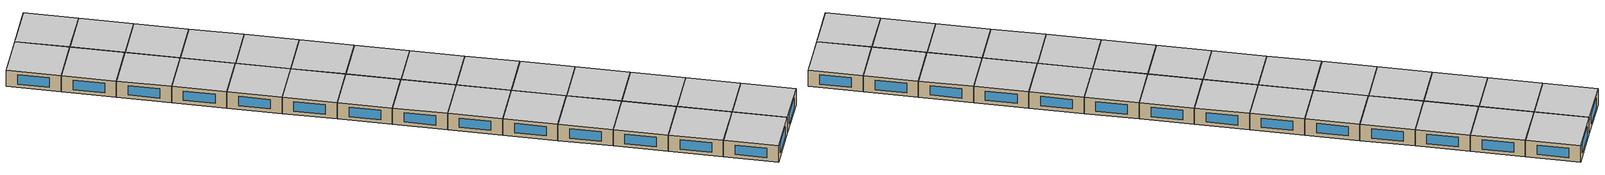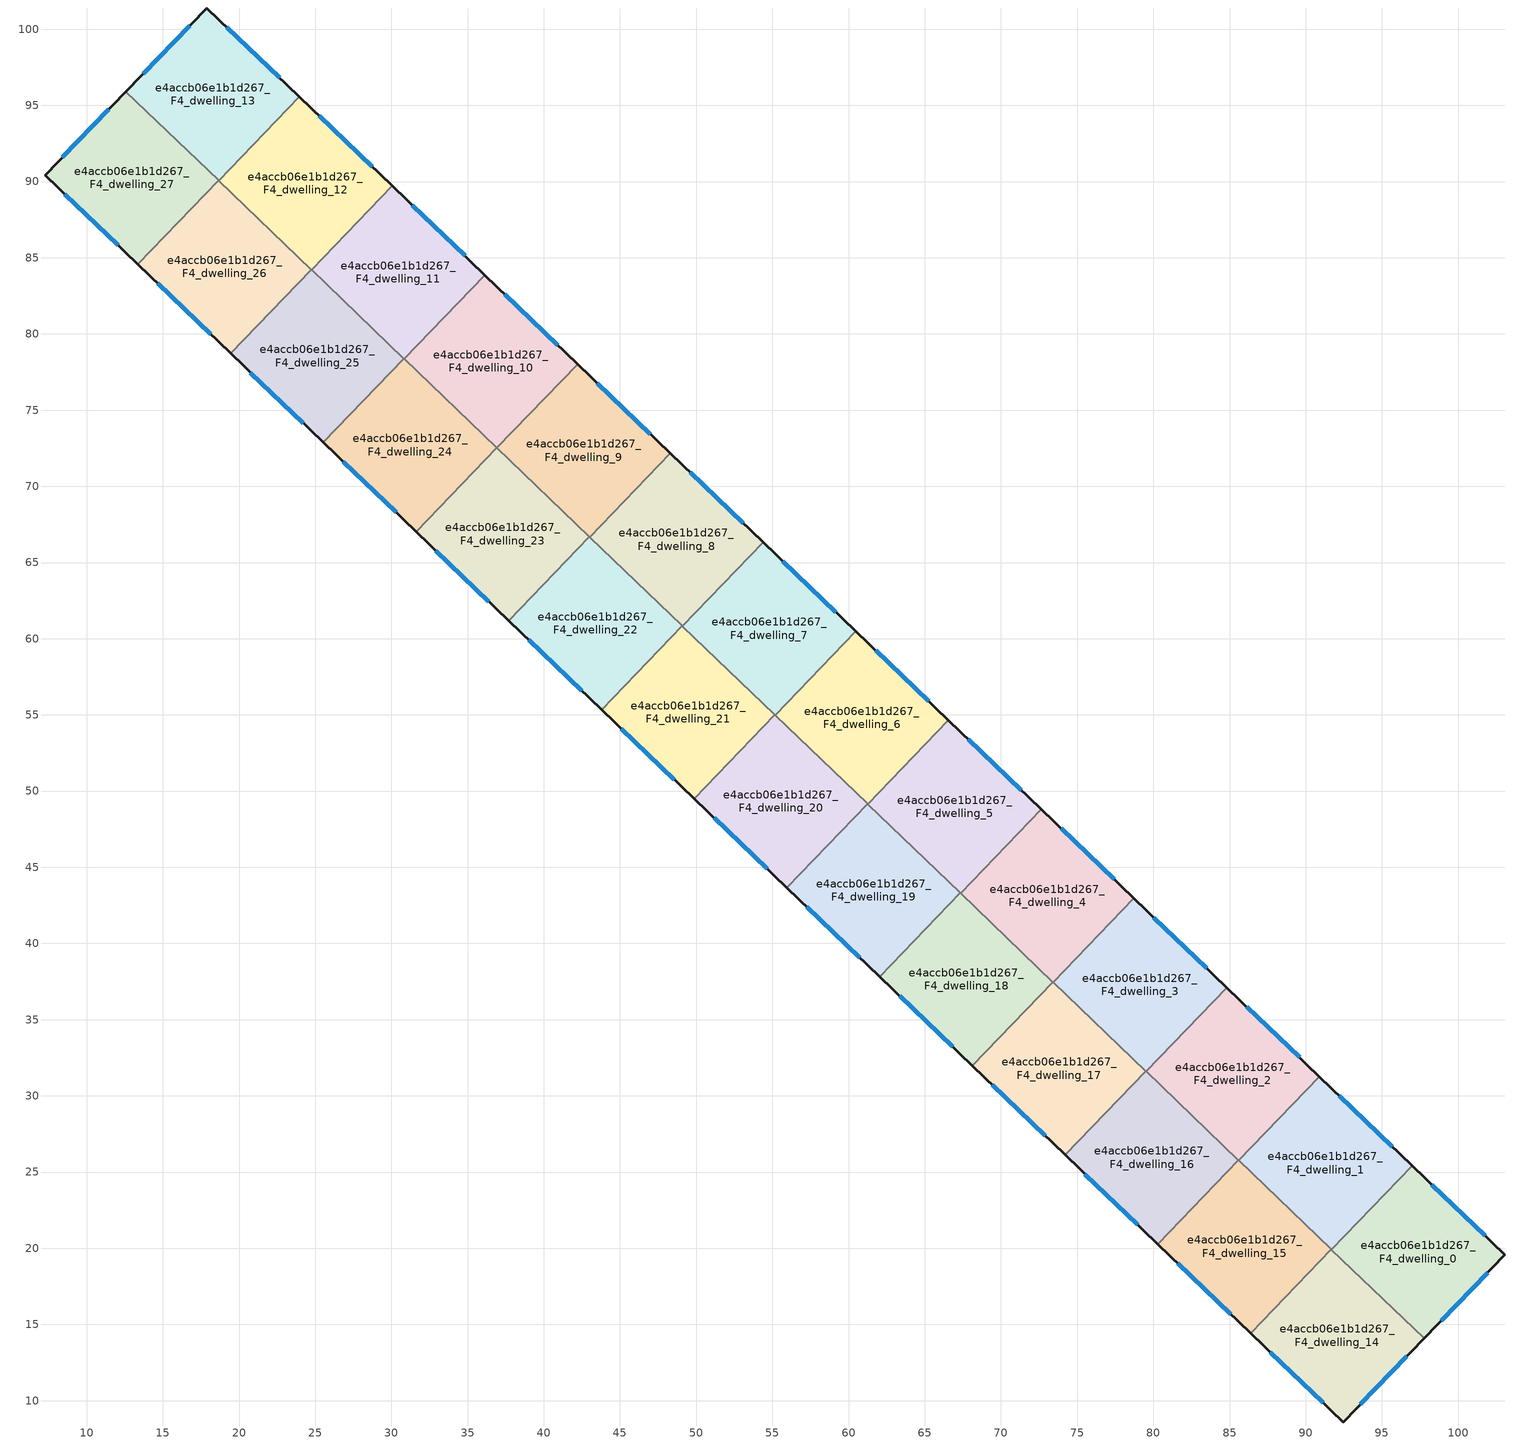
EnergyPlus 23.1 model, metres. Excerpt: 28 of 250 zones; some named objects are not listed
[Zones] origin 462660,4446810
e4accb06e1b1d267_F4_dwelling_0
 floor to e4accb06e1b1d267_F3_dwelling_0 (EU_floor_Construction): 103.08,19.57 97.77,14.08 91.69,19.91 96.98,25.42 z12
 wall outside (EU_wall_Construction): 97.77,14.08 103.08,19.57 96.98,25.42 z12:15
 wall to e4accb06e1b1d267_F4_dwelling_1 (EU_wall_Construction): 96.98,25.42 91.69,19.91 z12:15
 wall to e4accb06e1b1d267_F4_dwelling_14 (EU_wall_Construction): 91.69,19.91 97.77,14.08 z12:15
 window (EU_Window_Construction): 98.9,15.25 101.94,18.39 / 101.77,20.82 98.29,24.17 z12.64:14.36
 ceiling to e4accb06e1b1d267_F5_dwelling_0 (EU_floor_Construction): 97.77,14.08 103.08,19.57 96.98,25.42 91.69,19.91 z15
e4accb06e1b1d267_F4_dwelling_1
 floor to e4accb06e1b1d267_F3_dwelling_1 (EU_floor_Construction): 96.98,25.42 91.69,19.91 85.61,25.76 90.9,31.26 z12
 wall outside (EU_wall_Construction): 96.98,25.42 90.9,31.26 z12:15
 wall to e4accb06e1b1d267_F4_dwelling_2 (EU_wall_Construction): 90.9,31.26 85.61,25.76 z12:15
 wall to e4accb06e1b1d267_F4_dwelling_15 (EU_wall_Construction): 85.61,25.76 91.67,19.94 z12:15
 wall to e4accb06e1b1d267_F4_dwelling_14 (EU_wall_Construction): 91.67,19.93 91.69,19.91 z12:15
 window (EU_Window_Construction): 95.68,26.67 92.2,30.01 z12.64:14.36
 ceiling to e4accb06e1b1d267_F5_dwelling_1 (EU_floor_Construction): 91.69,19.91 96.98,25.42 90.9,31.26 85.61,25.76 z15
e4accb06e1b1d267_F4_dwelling_10
 floor to e4accb06e1b1d267_F3_dwelling_10 (EU_floor_Construction): 42.22,78.02 36.93,72.52 30.84,78.36 36.13,83.87 z12
 wall outside (EU_wall_Construction): 42.22,78.02 36.13,83.87 z12:15
 wall to e4accb06e1b1d267_F4_dwelling_9 (EU_wall_Construction): 36.93,72.52 42.22,78.02 z12:15
 wall to e4accb06e1b1d267_F4_dwelling_11 (EU_wall_Construction): 36.13,83.87 30.84,78.36 z12:15
 wall to e4accb06e1b1d267_F4_dwelling_24 (EU_wall_Construction): 30.84,78.36 36.91,72.54 z12:15
 wall to e4accb06e1b1d267_F4_dwelling_23 (EU_wall_Construction): 36.91,72.54 36.93,72.52 z12:15
 window (EU_Window_Construction): 40.91,79.27 37.44,82.62 z12.64:14.36
 ceiling to e4accb06e1b1d267_F5_dwelling_10 (EU_floor_Construction): 36.93,72.52 42.22,78.02 36.13,83.87 30.84,78.36 z15
e4accb06e1b1d267_F4_dwelling_11
 floor to e4accb06e1b1d267_F3_dwelling_11 (EU_floor_Construction): 36.13,83.87 30.84,78.36 24.76,84.21 30.05,89.71 z12
 wall outside (EU_wall_Construction): 36.13,83.87 30.05,89.71 z12:15
 wall to e4accb06e1b1d267_F4_dwelling_12 (EU_wall_Construction): 30.05,89.71 24.76,84.21 z12:15
 wall to e4accb06e1b1d267_F4_dwelling_25 (EU_wall_Construction): 24.76,84.21 30.82,78.38 z12:15
 wall to e4accb06e1b1d267_F4_dwelling_24 (EU_wall_Construction): 30.82,78.38 30.84,78.36 z12:15
 window (EU_Window_Construction): 34.83,85.12 31.35,88.46 z12.64:14.36
 ceiling to e4accb06e1b1d267_F5_dwelling_11 (EU_floor_Construction): 30.84,78.36 36.13,83.87 30.05,89.71 24.76,84.21 z15
e4accb06e1b1d267_F4_dwelling_12
 floor to e4accb06e1b1d267_F3_dwelling_12 (EU_floor_Construction): 30.05,89.71 24.76,84.21 18.67,90.05 23.96,95.56 z12
 wall outside (EU_wall_Construction): 30.05,89.71 23.96,95.56 z12:15
 wall to e4accb06e1b1d267_F4_dwelling_13 (EU_wall_Construction): 23.96,95.56 18.67,90.05 z12:15
 wall to e4accb06e1b1d267_F4_dwelling_26 (EU_wall_Construction): 18.67,90.05 24.74,84.23 z12:15
 wall to e4accb06e1b1d267_F4_dwelling_25 (EU_wall_Construction): 24.74,84.23 24.76,84.21 z12:15
 window (EU_Window_Construction): 28.74,90.96 25.27,94.3 z12.64:14.36
 ceiling to e4accb06e1b1d267_F5_dwelling_12 (EU_floor_Construction): 24.76,84.21 30.05,89.71 23.96,95.56 18.67,90.05 z15
e4accb06e1b1d267_F4_dwelling_13
 floor to e4accb06e1b1d267_F3_dwelling_13 (EU_floor_Construction): 23.96,95.56 18.67,90.05 12.58,95.91 17.89,101.39 z12
 wall outside (EU_wall_Construction): 23.96,95.56 17.89,101.39 12.58,95.91 z12:15
 wall to e4accb06e1b1d267_F4_dwelling_27 (EU_wall_Construction): 12.58,95.91 18.65,90.07 z12:15
 wall to e4accb06e1b1d267_F4_dwelling_26 (EU_wall_Construction): 18.65,90.07 18.67,90.05 z12:15
 window (EU_Window_Construction): 16.75,100.22 13.72,97.08 / 22.66,96.81 19.19,100.14 z12.64:14.36
 ceiling to e4accb06e1b1d267_F5_dwelling_13 (EU_floor_Construction): 18.67,90.05 23.96,95.56 17.89,101.39 12.58,95.91 z15
e4accb06e1b1d267_F4_dwelling_14
 floor to e4accb06e1b1d267_F3_dwelling_14 (EU_floor_Construction): 97.77,14.08 92.46,8.6 86.38,14.43 91.67,19.93 z12
 wall outside (EU_wall_Construction): 86.38,14.43 92.46,8.6 97.77,14.08 z12:15
 wall to e4accb06e1b1d267_F4_dwelling_15 (EU_wall_Construction): 91.67,19.93 86.38,14.43 z12:15
 window (EU_Window_Construction): 93.59,9.77 96.63,12.91 / 87.68,13.18 91.15,9.85 z12.64:14.36
 ceiling to e4accb06e1b1d267_F5_dwelling_14 (EU_floor_Construction): 92.46,8.6 97.77,14.08 91.67,19.93 86.38,14.43 z15
e4accb06e1b1d267_F4_dwelling_15
 floor to e4accb06e1b1d267_F3_dwelling_15 (EU_floor_Construction): 91.67,19.93 86.38,14.43 80.3,20.28 85.59,25.78 z12
 wall outside (EU_wall_Construction): 80.3,20.28 86.38,14.43 z12:15
 wall to e4accb06e1b1d267_F4_dwelling_16 (EU_wall_Construction): 85.59,25.78 80.3,20.28 z12:15
 wall to e4accb06e1b1d267_F4_dwelling_2 (EU_wall_Construction): 85.61,25.76 85.59,25.78 z12:15
 window (EU_Window_Construction): 81.6,19.02 85.08,15.68 z12.64:14.36
 ceiling to e4accb06e1b1d267_F5_dwelling_15 (EU_floor_Construction): 86.38,14.43 91.67,19.93 85.59,25.78 80.3,20.28 z15
e4accb06e1b1d267_F4_dwelling_16
 floor to e4accb06e1b1d267_F3_dwelling_16 (EU_floor_Construction): 85.59,25.78 80.3,20.28 74.21,26.12 79.5,31.62 z12
 wall outside (EU_wall_Construction): 74.21,26.12 80.3,20.28 z12:15
 wall to e4accb06e1b1d267_F4_dwelling_17 (EU_wall_Construction): 79.5,31.62 74.21,26.12 z12:15
 wall to e4accb06e1b1d267_F4_dwelling_2 (EU_wall_Construction): 85.59,25.78 79.52,31.6 z12:15
 wall to e4accb06e1b1d267_F4_dwelling_3 (EU_wall_Construction): 79.52,31.6 79.5,31.62 z12:15
 window (EU_Window_Construction): 75.52,24.87 78.99,21.53 z12.64:14.36
 ceiling to e4accb06e1b1d267_F5_dwelling_16 (EU_floor_Construction): 80.3,20.28 85.59,25.78 79.5,31.62 74.21,26.12 z15
e4accb06e1b1d267_F4_dwelling_17
 floor to e4accb06e1b1d267_F3_dwelling_17 (EU_floor_Construction): 79.5,31.62 74.21,26.12 68.13,31.96 73.41,37.47 z12
 wall outside (EU_wall_Construction): 68.13,31.96 74.21,26.12 z12:15
 wall to e4accb06e1b1d267_F4_dwelling_18 (EU_wall_Construction): 73.41,37.47 68.13,31.96 z12:15
 wall to e4accb06e1b1d267_F4_dwelling_3 (EU_wall_Construction): 79.5,31.62 73.44,37.45 z12:15
 wall to e4accb06e1b1d267_F4_dwelling_4 (EU_wall_Construction): 73.44,37.45 73.42,37.47 z12:15
 window (EU_Window_Construction): 69.43,30.71 72.91,27.37 z12.64:14.36
 ceiling to e4accb06e1b1d267_F5_dwelling_17 (EU_floor_Construction): 74.21,26.12 79.5,31.62 73.41,37.47 68.13,31.96 z15
e4accb06e1b1d267_F4_dwelling_18
 floor to e4accb06e1b1d267_F3_dwelling_18 (EU_floor_Construction): 73.41,37.47 68.13,31.96 62.04,37.81 67.33,43.31 z12
 wall outside (EU_wall_Construction): 62.04,37.81 68.13,31.96 z12:15
 wall to e4accb06e1b1d267_F4_dwelling_19 (EU_wall_Construction): 67.33,43.31 62.04,37.81 z12:15
 wall to e4accb06e1b1d267_F4_dwelling_4 (EU_wall_Construction): 73.41,37.47 67.35,43.29 z12:15
 wall to e4accb06e1b1d267_F4_dwelling_5 (EU_wall_Construction): 67.35,43.29 67.33,43.31 z12:15
 window (EU_Window_Construction): 63.35,36.56 66.82,33.22 z12.64:14.36
 ceiling to e4accb06e1b1d267_F5_dwelling_18 (EU_floor_Construction): 68.13,31.96 73.41,37.47 67.33,43.31 62.04,37.81 z15
e4accb06e1b1d267_F4_dwelling_19
 floor to e4accb06e1b1d267_F3_dwelling_19 (EU_floor_Construction): 67.33,43.31 62.04,37.81 55.96,43.65 61.24,49.16 z12
 wall outside (EU_wall_Construction): 55.96,43.65 62.04,37.81 z12:15
 wall to e4accb06e1b1d267_F4_dwelling_20 (EU_wall_Construction): 61.24,49.16 55.96,43.65 z12:15
 wall to e4accb06e1b1d267_F4_dwelling_5 (EU_wall_Construction): 67.33,43.31 61.27,49.14 z12:15
 wall to e4accb06e1b1d267_F4_dwelling_6 (EU_wall_Construction): 61.27,49.14 61.24,49.16 z12:15
 window (EU_Window_Construction): 57.26,42.4 60.74,39.06 z12.64:14.36
 ceiling to e4accb06e1b1d267_F5_dwelling_19 (EU_floor_Construction): 62.04,37.81 67.33,43.31 61.24,49.16 55.96,43.65 z15
e4accb06e1b1d267_F4_dwelling_2
 floor to e4accb06e1b1d267_F3_dwelling_2 (EU_floor_Construction): 90.9,31.26 85.61,25.76 79.52,31.6 84.81,37.11 z12
 wall outside (EU_wall_Construction): 90.9,31.26 84.81,37.11 z12:15
 wall to e4accb06e1b1d267_F4_dwelling_3 (EU_wall_Construction): 84.81,37.11 79.52,31.6 z12:15
 window (EU_Window_Construction): 89.59,32.52 86.11,35.86 z12.64:14.36
 ceiling to e4accb06e1b1d267_F5_dwelling_2 (EU_floor_Construction): 85.61,25.76 90.9,31.26 84.81,37.11 79.52,31.6 z15
e4accb06e1b1d267_F4_dwelling_20
 floor to e4accb06e1b1d267_F3_dwelling_20 (EU_floor_Construction): 61.24,49.16 55.96,43.65 49.87,49.5 55.16,55 z12
 wall outside (EU_wall_Construction): 49.87,49.5 55.96,43.65 z12:15
 wall to e4accb06e1b1d267_F4_dwelling_21 (EU_wall_Construction): 55.16,55 49.87,49.5 z12:15
 wall to e4accb06e1b1d267_F4_dwelling_6 (EU_wall_Construction): 61.24,49.16 55.18,54.98 z12:15
 wall to e4accb06e1b1d267_F4_dwelling_7 (EU_wall_Construction): 55.18,54.98 55.16,55 z12:15
 window (EU_Window_Construction): 51.18,48.25 54.65,44.9 z12.64:14.36
 ceiling to e4accb06e1b1d267_F5_dwelling_20 (EU_floor_Construction): 55.96,43.65 61.24,49.16 55.16,55 49.87,49.5 z15
e4accb06e1b1d267_F4_dwelling_21
 floor to e4accb06e1b1d267_F3_dwelling_21 (EU_floor_Construction): 55.16,55 49.87,49.5 43.79,55.34 49.08,60.85 z12
 wall outside (EU_wall_Construction): 43.79,55.34 49.87,49.5 z12:15
 wall to e4accb06e1b1d267_F4_dwelling_22 (EU_wall_Construction): 49.08,60.85 43.79,55.34 z12:15
 wall to e4accb06e1b1d267_F4_dwelling_7 (EU_wall_Construction): 55.16,55 49.1,60.83 z12:15
 wall to e4accb06e1b1d267_F4_dwelling_8 (EU_wall_Construction): 49.1,60.83 49.08,60.85 z12:15
 window (EU_Window_Construction): 45.09,54.09 48.57,50.75 z12.64:14.36
 ceiling to e4accb06e1b1d267_F5_dwelling_21 (EU_floor_Construction): 49.87,49.5 55.16,55 49.08,60.85 43.79,55.34 z15
e4accb06e1b1d267_F4_dwelling_22
 floor to e4accb06e1b1d267_F3_dwelling_22 (EU_floor_Construction): 49.08,60.85 43.79,55.34 37.7,61.19 42.99,66.69 z12
 wall outside (EU_wall_Construction): 37.7,61.19 43.79,55.34 z12:15
 wall to e4accb06e1b1d267_F4_dwelling_23 (EU_wall_Construction): 42.99,66.69 37.7,61.19 z12:15
 wall to e4accb06e1b1d267_F4_dwelling_8 (EU_wall_Construction): 49.08,60.85 43.01,66.67 z12:15
 wall to e4accb06e1b1d267_F4_dwelling_9 (EU_wall_Construction): 43.01,66.67 42.99,66.69 z12:15
 window (EU_Window_Construction): 39.01,59.94 42.48,56.59 z12.64:14.36
 ceiling to e4accb06e1b1d267_F5_dwelling_22 (EU_floor_Construction): 43.79,55.34 49.08,60.85 42.99,66.69 37.7,61.19 z15
e4accb06e1b1d267_F4_dwelling_23
 floor to e4accb06e1b1d267_F3_dwelling_23 (EU_floor_Construction): 42.99,66.69 37.7,61.19 31.62,67.03 36.91,72.54 z12
 wall outside (EU_wall_Construction): 31.62,67.03 37.7,61.19 z12:15
 wall to e4accb06e1b1d267_F4_dwelling_24 (EU_wall_Construction): 36.91,72.54 31.62,67.03 z12:15
 wall to e4accb06e1b1d267_F4_dwelling_9 (EU_wall_Construction): 42.99,66.69 36.93,72.52 z12:15
 window (EU_Window_Construction): 32.92,65.78 36.4,62.44 z12.64:14.36
 ceiling to e4accb06e1b1d267_F5_dwelling_23 (EU_floor_Construction): 37.7,61.19 42.99,66.69 36.91,72.54 31.62,67.03 z15
e4accb06e1b1d267_F4_dwelling_24
 floor to e4accb06e1b1d267_F3_dwelling_24 (EU_floor_Construction): 36.91,72.54 31.62,67.03 25.53,72.88 30.82,78.38 30.84,78.36 z12
 wall outside (EU_wall_Construction): 25.53,72.88 31.62,67.03 z12:15
 wall to e4accb06e1b1d267_F4_dwelling_25 (EU_wall_Construction): 30.82,78.38 25.53,72.88 z12:15
 window (EU_Window_Construction): 26.84,71.63 30.31,68.28 z12.64:14.36
 ceiling to e4accb06e1b1d267_F5_dwelling_24 (EU_floor_Construction): 31.62,67.03 36.91,72.54 30.84,78.36 30.82,78.38 25.53,72.88 z15
e4accb06e1b1d267_F4_dwelling_25
 floor to e4accb06e1b1d267_F3_dwelling_25 (EU_floor_Construction): 30.82,78.38 25.53,72.88 19.45,78.72 24.74,84.23 z12
 wall outside (EU_wall_Construction): 19.45,78.72 25.53,72.88 z12:15
 wall to e4accb06e1b1d267_F4_dwelling_26 (EU_wall_Construction): 24.74,84.23 19.45,78.72 z12:15
 window (EU_Window_Construction): 20.75,77.47 24.23,74.13 z12.64:14.36
 ceiling to e4accb06e1b1d267_F5_dwelling_25 (EU_floor_Construction): 25.53,72.88 30.82,78.38 24.74,84.23 19.45,78.72 z15
e4accb06e1b1d267_F4_dwelling_26
 floor to e4accb06e1b1d267_F3_dwelling_26 (EU_floor_Construction): 24.74,84.23 19.45,78.72 13.36,84.57 18.65,90.07 z12
 wall outside (EU_wall_Construction): 13.36,84.57 19.45,78.72 z12:15
 wall to e4accb06e1b1d267_F4_dwelling_27 (EU_wall_Construction): 18.65,90.07 13.36,84.57 z12:15
 window (EU_Window_Construction): 14.67,83.31 18.14,79.97 z12.64:14.36
 ceiling to e4accb06e1b1d267_F5_dwelling_26 (EU_floor_Construction): 19.45,78.72 24.74,84.23 18.65,90.07 13.36,84.57 z15
e4accb06e1b1d267_F4_dwelling_27
 floor to e4accb06e1b1d267_F3_dwelling_27 (EU_floor_Construction): 18.65,90.07 13.36,84.57 7.27,90.42 12.58,95.91 z12
 wall outside (EU_wall_Construction): 12.58,95.91 7.27,90.42 13.36,84.57 z12:15
 window (EU_Window_Construction): 8.57,89.17 12.06,85.82 / 11.44,94.73 8.41,91.6 z12.64:14.36
 ceiling to e4accb06e1b1d267_F5_dwelling_27 (EU_floor_Construction): 13.36,84.57 18.65,90.07 12.58,95.91 7.27,90.42 z15
e4accb06e1b1d267_F4_dwelling_3
 floor to e4accb06e1b1d267_F3_dwelling_3 (EU_floor_Construction): 84.81,37.11 79.52,31.6 73.44,37.45 78.73,42.95 z12
 wall outside (EU_wall_Construction): 84.81,37.11 78.73,42.95 z12:15
 wall to e4accb06e1b1d267_F4_dwelling_4 (EU_wall_Construction): 78.73,42.95 73.44,37.45 z12:15
 window (EU_Window_Construction): 83.51,38.36 80.03,41.7 z12.64:14.36
 ceiling to e4accb06e1b1d267_F5_dwelling_3 (EU_floor_Construction): 79.52,31.6 84.81,37.11 78.73,42.95 73.44,37.45 z15
e4accb06e1b1d267_F4_dwelling_4
 floor to e4accb06e1b1d267_F3_dwelling_4 (EU_floor_Construction): 78.73,42.95 73.44,37.45 67.35,43.29 72.64,48.8 z12
 wall outside (EU_wall_Construction): 78.73,42.95 72.64,48.8 z12:15
 wall to e4accb06e1b1d267_F4_dwelling_5 (EU_wall_Construction): 72.64,48.8 67.35,43.29 z12:15
 window (EU_Window_Construction): 77.42,44.21 73.94,47.55 z12.64:14.36
 ceiling to e4accb06e1b1d267_F5_dwelling_4 (EU_floor_Construction): 73.44,37.45 78.73,42.95 72.64,48.8 67.35,43.29 z15
e4accb06e1b1d267_F4_dwelling_5
 floor to e4accb06e1b1d267_F3_dwelling_5 (EU_floor_Construction): 72.64,48.8 67.35,43.29 61.27,49.14 66.56,54.64 z12
 wall outside (EU_wall_Construction): 72.64,48.8 66.56,54.64 z12:15
 wall to e4accb06e1b1d267_F4_dwelling_6 (EU_wall_Construction): 66.56,54.64 61.27,49.14 z12:15
 window (EU_Window_Construction): 71.34,50.05 67.86,53.39 z12.64:14.36
 ceiling to e4accb06e1b1d267_F5_dwelling_5 (EU_floor_Construction): 67.35,43.29 72.64,48.8 66.56,54.64 61.27,49.14 z15
e4accb06e1b1d267_F4_dwelling_6
 floor to e4accb06e1b1d267_F3_dwelling_6 (EU_floor_Construction): 66.56,54.64 61.27,49.14 55.18,54.98 60.47,60.49 z12
 wall outside (EU_wall_Construction): 66.56,54.64 60.47,60.49 z12:15
 wall to e4accb06e1b1d267_F4_dwelling_7 (EU_wall_Construction): 60.47,60.49 55.18,54.98 z12:15
 window (EU_Window_Construction): 65.25,55.9 61.78,59.24 z12.64:14.36
 ceiling to e4accb06e1b1d267_F5_dwelling_6 (EU_floor_Construction): 61.27,49.14 66.56,54.64 60.47,60.49 55.18,54.98 z15
e4accb06e1b1d267_F4_dwelling_7
 floor to e4accb06e1b1d267_F3_dwelling_7 (EU_floor_Construction): 60.47,60.49 55.18,54.98 49.1,60.83 54.39,66.33 z12
 wall outside (EU_wall_Construction): 60.47,60.49 54.39,66.33 z12:15
 wall to e4accb06e1b1d267_F4_dwelling_8 (EU_wall_Construction): 54.39,66.33 49.1,60.83 z12:15
 window (EU_Window_Construction): 59.17,61.74 55.69,65.08 z12.64:14.36
 ceiling to e4accb06e1b1d267_F5_dwelling_7 (EU_floor_Construction): 55.18,54.98 60.47,60.49 54.39,66.33 49.1,60.83 z15
e4accb06e1b1d267_F4_dwelling_8
 floor to e4accb06e1b1d267_F3_dwelling_8 (EU_floor_Construction): 54.39,66.33 49.1,60.83 43.01,66.67 48.3,72.18 z12
 wall outside (EU_wall_Construction): 54.39,66.33 48.3,72.18 z12:15
 wall to e4accb06e1b1d267_F4_dwelling_9 (EU_wall_Construction): 48.3,72.18 43.01,66.67 z12:15
 window (EU_Window_Construction): 53.08,67.58 49.61,70.93 z12.64:14.36
 ceiling to e4accb06e1b1d267_F5_dwelling_8 (EU_floor_Construction): 49.1,60.83 54.39,66.33 48.3,72.18 43.01,66.67 z15
e4accb06e1b1d267_F4_dwelling_9
 floor to e4accb06e1b1d267_F3_dwelling_9 (EU_floor_Construction): 48.3,72.18 43.01,66.67 36.93,72.52 42.22,78.02 z12
 wall outside (EU_wall_Construction): 48.3,72.18 42.22,78.02 z12:15
 window (EU_Window_Construction): 47,73.43 43.52,76.77 z12.64:14.36
 ceiling to e4accb06e1b1d267_F5_dwelling_9 (EU_floor_Construction): 43.01,66.67 48.3,72.18 42.22,78.02 36.93,72.52 z15
[Building]
EU S2 Campaign: North Axis=0; Terrain=City; Solar Distribution=FullExterior
[Site:Location]
Yerevan-Zvartnots.Intl.AP: Latitude=40.15; Longitude=44.383; Time Zone=4; Elevation=854
[SizingPeriod:WeatherFileDays]
AnnualSizingPeriod: Begin Month=1; Begin Day of Month=1; End Month=12; End Day of Month=31; Day of Week for Start Day=Monday; Use Weather File Daylight Saving Period=No; Use Weather File Rain and Snow Indicators=No
[MATERIAL]
EU_InternalMass_Material: Roughness=MediumRough; Thickness=0.1; Conductivity=1; Density=1800; Specific Heat=900; Thermal Absorptance=0.9; Solar Absorptance=0.7; Visible Absorptance=0.7
[MATERIAL:NOMASS] Roughness=MediumRough; Thermal Absorptance=0.9; Solar Absorptance=0.7; Visible Absorptance=0.7
Name | Thermal Resistance
EU_wall_NoMass | 1.05043
EU_floor_NoMass | 0.478065
[WINDOWMATERIAL:SIMPLEGLAZINGSYSTEM]
EU_Window_SimpleGlazing: UFactor=2.5566; Solar Heat Gain Coefficient=0.75; Visible Transmittance=0.75
[CONSTRUCTION]
EU_wall_Construction: EU_wall_NoMass
EU_floor_Construction: EU_floor_NoMass
EU_Window_Construction: EU_Window_SimpleGlazing
EU_InternalMass_Construction: EU_InternalMass_Material
[ZONE] Type=1; Multiplier=1; Ceiling Height=autocalculate; Floor Area=autocalculate; Part of Total Floor Area=Yes
Name | Volume
e4accb06e1b1d267_F4_dwelling_0 | 193.231
e4accb06e1b1d267_F4_dwelling_1; e4accb06e1b1d267_F4_dwelling_12; e4accb06e1b1d267_F4_dwelling_20 | 193.237
e4accb06e1b1d267_F4_dwelling_10 | 193.238
e4accb06e1b1d267_F4_dwelling_11 | 193.222
e4accb06e1b1d267_F4_dwelling_13 | 193.247
e4accb06e1b1d267_F4_dwelling_14 | 193.212
e4accb06e1b1d267_F4_dwelling_15; e4accb06e1b1d267_F4_dwelling_16; e4accb06e1b1d267_F4_dwelling_17; e4accb06e1b1d267_F4_dwelling_19; e4accb06e1b1d267_F4_dwelling_22 | 193.22
e4accb06e1b1d267_F4_dwelling_18; e4accb06e1b1d267_F4_dwelling_23 | 193.219
e4accb06e1b1d267_F4_dwelling_2 | 193.239
e4accb06e1b1d267_F4_dwelling_21 | 193.205
e4accb06e1b1d267_F4_dwelling_24 | 193.229
e4accb06e1b1d267_F4_dwelling_25; e4accb06e1b1d267_F4_dwelling_26 | 193.221
e4accb06e1b1d267_F4_dwelling_27 | 193.213
e4accb06e1b1d267_F4_dwelling_3; e4accb06e1b1d267_F4_dwelling_5; e4accb06e1b1d267_F4_dwelling_7; e4accb06e1b1d267_F4_dwelling_9 | 193.255
e4accb06e1b1d267_F4_dwelling_4 | 193.254
e4accb06e1b1d267_F4_dwelling_6 | 193.223
e4accb06e1b1d267_F4_dwelling_8 | 193.256
[INTERNALMASS] Construction=EU_InternalMass_Construction
Name | Zone or ZoneList | Surface Area
e4accb06e1b1d267_F4_dwelling_0_EU_InternalMass | e4accb06e1b1d267_F4_dwelling_0 | 64.4103
e4accb06e1b1d267_F4_dwelling_1_EU_InternalMass | e4accb06e1b1d267_F4_dwelling_1 | 64.4125
e4accb06e1b1d267_F4_dwelling_2_EU_InternalMass | e4accb06e1b1d267_F4_dwelling_2 | 64.4129
e4accb06e1b1d267_F4_dwelling_3_EU_InternalMass | e4accb06e1b1d267_F4_dwelling_3 | 64.4182
e4accb06e1b1d267_F4_dwelling_4_EU_InternalMass | e4accb06e1b1d267_F4_dwelling_4 | 64.4182
e4accb06e1b1d267_F4_dwelling_5_EU_InternalMass | e4accb06e1b1d267_F4_dwelling_5 | 64.4182
e4accb06e1b1d267_F4_dwelling_6_EU_InternalMass | e4accb06e1b1d267_F4_dwelling_6 | 64.4074
e4accb06e1b1d267_F4_dwelling_7_EU_InternalMass | e4accb06e1b1d267_F4_dwelling_7 | 64.4186
e4accb06e1b1d267_F4_dwelling_8_EU_InternalMass | e4accb06e1b1d267_F4_dwelling_8 | 64.4186
e4accb06e1b1d267_F4_dwelling_9_EU_InternalMass | e4accb06e1b1d267_F4_dwelling_9 | 64.4182
e4accb06e1b1d267_F4_dwelling_10_EU_InternalMass | e4accb06e1b1d267_F4_dwelling_10 | 64.4125
e4accb06e1b1d267_F4_dwelling_11_EU_InternalMass | e4accb06e1b1d267_F4_dwelling_11 | 64.4071
e4accb06e1b1d267_F4_dwelling_12_EU_InternalMass | e4accb06e1b1d267_F4_dwelling_12 | 64.4125
e4accb06e1b1d267_F4_dwelling_13_EU_InternalMass | e4accb06e1b1d267_F4_dwelling_13 | 64.416
e4accb06e1b1d267_F4_dwelling_14_EU_InternalMass | e4accb06e1b1d267_F4_dwelling_14 | 64.4042
e4accb06e1b1d267_F4_dwelling_15_EU_InternalMass | e4accb06e1b1d267_F4_dwelling_15 | 64.4065
e4accb06e1b1d267_F4_dwelling_16_EU_InternalMass | e4accb06e1b1d267_F4_dwelling_16 | 64.4067
e4accb06e1b1d267_F4_dwelling_17_EU_InternalMass | e4accb06e1b1d267_F4_dwelling_17 | 64.4067
e4accb06e1b1d267_F4_dwelling_18_EU_InternalMass | e4accb06e1b1d267_F4_dwelling_18 | 64.4063
e4accb06e1b1d267_F4_dwelling_19_EU_InternalMass | e4accb06e1b1d267_F4_dwelling_19 | 64.4067
e4accb06e1b1d267_F4_dwelling_20_EU_InternalMass | e4accb06e1b1d267_F4_dwelling_20 | 64.4124
e4accb06e1b1d267_F4_dwelling_21_EU_InternalMass | e4accb06e1b1d267_F4_dwelling_21 | 64.4016
e4accb06e1b1d267_F4_dwelling_22_EU_InternalMass | e4accb06e1b1d267_F4_dwelling_22 | 64.4067
e4accb06e1b1d267_F4_dwelling_23_EU_InternalMass | e4accb06e1b1d267_F4_dwelling_23 | 64.4063
e4accb06e1b1d267_F4_dwelling_24_EU_InternalMass | e4accb06e1b1d267_F4_dwelling_24 | 64.4115
e4accb06e1b1d267_F4_dwelling_25_EU_InternalMass | e4accb06e1b1d267_F4_dwelling_25 | 64.4069
e4accb06e1b1d267_F4_dwelling_26_EU_InternalMass | e4accb06e1b1d267_F4_dwelling_26 | 64.4069
e4accb06e1b1d267_F4_dwelling_27_EU_InternalMass | e4accb06e1b1d267_F4_dwelling_27 | 64.404
[OTHEREQUIPMENT] Fuel Type=Electricity; Design Level Calculation Method=Watts/Area; Power per Zone Floor Area=1; Fraction Latent=0; Fraction Radiant=0; Fraction Lost=0; Carbon Dioxide Generation Rate=0; EndUse Subcategory=EU_Step8_InternalGains
Name | Zone or ZoneList or Space or SpaceList | Schedule
EU_Step8_InternalGain_e4accb06e1b1d267_F4_dwelling_0_f000 | e4accb06e1b1d267_F4_dwelling_0 | EU_Step8_GainSchedule_e4accb06e1b1d267_F4_dwelling_0_f000
EU_Step8_InternalGain_e4accb06e1b1d267_F4_dwelling_1_f000 | e4accb06e1b1d267_F4_dwelling_1 | EU_Step8_GainSchedule_e4accb06e1b1d267_F4_dwelling_1_f000
EU_Step8_InternalGain_e4accb06e1b1d267_F4_dwelling_2_f000 | e4accb06e1b1d267_F4_dwelling_2 | EU_Step8_GainSchedule_e4accb06e1b1d267_F4_dwelling_2_f000
EU_Step8_InternalGain_e4accb06e1b1d267_F4_dwelling_3_f000 | e4accb06e1b1d267_F4_dwelling_3 | EU_Step8_GainSchedule_e4accb06e1b1d267_F4_dwelling_3_f000
EU_Step8_InternalGain_e4accb06e1b1d267_F4_dwelling_4_f000 | e4accb06e1b1d267_F4_dwelling_4 | EU_Step8_GainSchedule_e4accb06e1b1d267_F4_dwelling_4_f000
EU_Step8_InternalGain_e4accb06e1b1d267_F4_dwelling_5_f000 | e4accb06e1b1d267_F4_dwelling_5 | EU_Step8_GainSchedule_e4accb06e1b1d267_F4_dwelling_5_f000
EU_Step8_InternalGain_e4accb06e1b1d267_F4_dwelling_6_f000 | e4accb06e1b1d267_F4_dwelling_6 | EU_Step8_GainSchedule_e4accb06e1b1d267_F4_dwelling_6_f000
EU_Step8_InternalGain_e4accb06e1b1d267_F4_dwelling_7_f000 | e4accb06e1b1d267_F4_dwelling_7 | EU_Step8_GainSchedule_e4accb06e1b1d267_F4_dwelling_7_f000
EU_Step8_InternalGain_e4accb06e1b1d267_F4_dwelling_8_f000 | e4accb06e1b1d267_F4_dwelling_8 | EU_Step8_GainSchedule_e4accb06e1b1d267_F4_dwelling_8_f000
EU_Step8_InternalGain_e4accb06e1b1d267_F4_dwelling_9_f000 | e4accb06e1b1d267_F4_dwelling_9 | EU_Step8_GainSchedule_e4accb06e1b1d267_F4_dwelling_9_f000
EU_Step8_InternalGain_e4accb06e1b1d267_F4_dwelling_10_f000 | e4accb06e1b1d267_F4_dwelling_10 | EU_Step8_GainSchedule_e4accb06e1b1d267_F4_dwelling_10_f000
EU_Step8_InternalGain_e4accb06e1b1d267_F4_dwelling_11_f000 | e4accb06e1b1d267_F4_dwelling_11 | EU_Step8_GainSchedule_e4accb06e1b1d267_F4_dwelling_11_f000
EU_Step8_InternalGain_e4accb06e1b1d267_F4_dwelling_12_f000 | e4accb06e1b1d267_F4_dwelling_12 | EU_Step8_GainSchedule_e4accb06e1b1d267_F4_dwelling_12_f000
EU_Step8_InternalGain_e4accb06e1b1d267_F4_dwelling_13_f000 | e4accb06e1b1d267_F4_dwelling_13 | EU_Step8_GainSchedule_e4accb06e1b1d267_F4_dwelling_13_f000
EU_Step8_InternalGain_e4accb06e1b1d267_F4_dwelling_14_f000 | e4accb06e1b1d267_F4_dwelling_14 | EU_Step8_GainSchedule_e4accb06e1b1d267_F4_dwelling_14_f000
EU_Step8_InternalGain_e4accb06e1b1d267_F4_dwelling_15_f000 | e4accb06e1b1d267_F4_dwelling_15 | EU_Step8_GainSchedule_e4accb06e1b1d267_F4_dwelling_15_f000
EU_Step8_InternalGain_e4accb06e1b1d267_F4_dwelling_16_f000 | e4accb06e1b1d267_F4_dwelling_16 | EU_Step8_GainSchedule_e4accb06e1b1d267_F4_dwelling_16_f000
EU_Step8_InternalGain_e4accb06e1b1d267_F4_dwelling_17_f000 | e4accb06e1b1d267_F4_dwelling_17 | EU_Step8_GainSchedule_e4accb06e1b1d267_F4_dwelling_17_f000
EU_Step8_InternalGain_e4accb06e1b1d267_F4_dwelling_18_f000 | e4accb06e1b1d267_F4_dwelling_18 | EU_Step8_GainSchedule_e4accb06e1b1d267_F4_dwelling_18_f000
EU_Step8_InternalGain_e4accb06e1b1d267_F4_dwelling_19_f000 | e4accb06e1b1d267_F4_dwelling_19 | EU_Step8_GainSchedule_e4accb06e1b1d267_F4_dwelling_19_f000
EU_Step8_InternalGain_e4accb06e1b1d267_F4_dwelling_20_f000 | e4accb06e1b1d267_F4_dwelling_20 | EU_Step8_GainSchedule_e4accb06e1b1d267_F4_dwelling_20_f000
EU_Step8_InternalGain_e4accb06e1b1d267_F4_dwelling_21_f000 | e4accb06e1b1d267_F4_dwelling_21 | EU_Step8_GainSchedule_e4accb06e1b1d267_F4_dwelling_21_f000
EU_Step8_InternalGain_e4accb06e1b1d267_F4_dwelling_22_f000 | e4accb06e1b1d267_F4_dwelling_22 | EU_Step8_GainSchedule_e4accb06e1b1d267_F4_dwelling_22_f000
EU_Step8_InternalGain_e4accb06e1b1d267_F4_dwelling_23_f000 | e4accb06e1b1d267_F4_dwelling_23 | EU_Step8_GainSchedule_e4accb06e1b1d267_F4_dwelling_23_f000
EU_Step8_InternalGain_e4accb06e1b1d267_F4_dwelling_24_f000 | e4accb06e1b1d267_F4_dwelling_24 | EU_Step8_GainSchedule_e4accb06e1b1d267_F4_dwelling_24_f000
EU_Step8_InternalGain_e4accb06e1b1d267_F4_dwelling_25_f000 | e4accb06e1b1d267_F4_dwelling_25 | EU_Step8_GainSchedule_e4accb06e1b1d267_F4_dwelling_25_f000
EU_Step8_InternalGain_e4accb06e1b1d267_F4_dwelling_26_f000 | e4accb06e1b1d267_F4_dwelling_26 | EU_Step8_GainSchedule_e4accb06e1b1d267_F4_dwelling_26_f000
EU_Step8_InternalGain_e4accb06e1b1d267_F4_dwelling_27_f000 | e4accb06e1b1d267_F4_dwelling_27 | EU_Step8_GainSchedule_e4accb06e1b1d267_F4_dwelling_27_f000
[ZONEVENTILATION:DESIGNFLOWRATE] Schedule=EU_AlwaysOn; Design Flow Rate Calculation Method=AirChanges/Hour; Air Changes per Hour=0.557805; Ventilation Type=Natural; Fan Pressure Rise=0; Fan Total Efficiency=1; Constant Term Coefficient=1; Temperature Term Coefficient=0; Velocity Term Coefficient=0; Velocity Squared Term Coefficient=0; Minimum Indoor Temperature=-100; Maximum Indoor Temperature=100; Delta Temperature=-100; Minimum Outdoor Temperature=-100; Maximum Outdoor Temperature=100; Maximum Wind Speed=40
Name | Zone or ZoneList or Space or SpaceList
EU_ConstantAir_e4accb06e1b1d267_F4_dwelling_0 | e4accb06e1b1d267_F4_dwelling_0
EU_ConstantAir_e4accb06e1b1d267_F4_dwelling_1 | e4accb06e1b1d267_F4_dwelling_1
EU_ConstantAir_e4accb06e1b1d267_F4_dwelling_2 | e4accb06e1b1d267_F4_dwelling_2
EU_ConstantAir_e4accb06e1b1d267_F4_dwelling_3 | e4accb06e1b1d267_F4_dwelling_3
EU_ConstantAir_e4accb06e1b1d267_F4_dwelling_4 | e4accb06e1b1d267_F4_dwelling_4
EU_ConstantAir_e4accb06e1b1d267_F4_dwelling_5 | e4accb06e1b1d267_F4_dwelling_5
EU_ConstantAir_e4accb06e1b1d267_F4_dwelling_6 | e4accb06e1b1d267_F4_dwelling_6
EU_ConstantAir_e4accb06e1b1d267_F4_dwelling_7 | e4accb06e1b1d267_F4_dwelling_7
EU_ConstantAir_e4accb06e1b1d267_F4_dwelling_8 | e4accb06e1b1d267_F4_dwelling_8
EU_ConstantAir_e4accb06e1b1d267_F4_dwelling_9 | e4accb06e1b1d267_F4_dwelling_9
EU_ConstantAir_e4accb06e1b1d267_F4_dwelling_10 | e4accb06e1b1d267_F4_dwelling_10
EU_ConstantAir_e4accb06e1b1d267_F4_dwelling_11 | e4accb06e1b1d267_F4_dwelling_11
EU_ConstantAir_e4accb06e1b1d267_F4_dwelling_12 | e4accb06e1b1d267_F4_dwelling_12
EU_ConstantAir_e4accb06e1b1d267_F4_dwelling_13 | e4accb06e1b1d267_F4_dwelling_13
EU_ConstantAir_e4accb06e1b1d267_F4_dwelling_14 | e4accb06e1b1d267_F4_dwelling_14
EU_ConstantAir_e4accb06e1b1d267_F4_dwelling_15 | e4accb06e1b1d267_F4_dwelling_15
EU_ConstantAir_e4accb06e1b1d267_F4_dwelling_16 | e4accb06e1b1d267_F4_dwelling_16
EU_ConstantAir_e4accb06e1b1d267_F4_dwelling_17 | e4accb06e1b1d267_F4_dwelling_17
EU_ConstantAir_e4accb06e1b1d267_F4_dwelling_18 | e4accb06e1b1d267_F4_dwelling_18
EU_ConstantAir_e4accb06e1b1d267_F4_dwelling_19 | e4accb06e1b1d267_F4_dwelling_19
EU_ConstantAir_e4accb06e1b1d267_F4_dwelling_20 | e4accb06e1b1d267_F4_dwelling_20
EU_ConstantAir_e4accb06e1b1d267_F4_dwelling_21 | e4accb06e1b1d267_F4_dwelling_21
EU_ConstantAir_e4accb06e1b1d267_F4_dwelling_22 | e4accb06e1b1d267_F4_dwelling_22
EU_ConstantAir_e4accb06e1b1d267_F4_dwelling_23 | e4accb06e1b1d267_F4_dwelling_23
EU_ConstantAir_e4accb06e1b1d267_F4_dwelling_24 | e4accb06e1b1d267_F4_dwelling_24
EU_ConstantAir_e4accb06e1b1d267_F4_dwelling_25 | e4accb06e1b1d267_F4_dwelling_25
EU_ConstantAir_e4accb06e1b1d267_F4_dwelling_26 | e4accb06e1b1d267_F4_dwelling_26
EU_ConstantAir_e4accb06e1b1d267_F4_dwelling_27 | e4accb06e1b1d267_F4_dwelling_27
[HVACTEMPLATE:ZONE:IDEALLOADSAIRSYSTEM] System Availability Schedule=EU_AlwaysOn; Maximum Heating Supply Air Temperature=50; Minimum Cooling Supply Air Temperature=13; Maximum Heating Supply Air Humidity Ratio=0.0156; Minimum Cooling Supply Air Humidity Ratio=0.0077; Heating Limit=NoLimit; Cooling Limit=NoLimit; Heating Availability Schedule=EU_AlwaysOn; Cooling Availability Schedule=EU_CoolingOff; Dehumidification Control Type=ConstantSensibleHeatRatio; Cooling Sensible Heat Ratio=0.7; Dehumidification Setpoint=60; Humidification Control Type=None; Humidification Setpoint=30; Outdoor Air Method=None; Outdoor Air Flow Rate per Person=0.00944; Outdoor Air Flow Rate per Zone Floor Area=0; Outdoor Air Flow Rate per Zone=0; Demand Controlled Ventilation Type=None; Outdoor Air Economizer Type=NoEconomizer; Heat Recovery Type=None; Sensible Heat Recovery Effectiveness=0.7; Latent Heat Recovery Effectiveness=0.65
Name | Template Thermostat
e4accb06e1b1d267_F4_dwelling_0 | EU_HeatOnly_e4accb06e1b1d267_F4_dwelling_0
e4accb06e1b1d267_F4_dwelling_1 | EU_HeatOnly_e4accb06e1b1d267_F4_dwelling_1
e4accb06e1b1d267_F4_dwelling_2 | EU_HeatOnly_e4accb06e1b1d267_F4_dwelling_2
e4accb06e1b1d267_F4_dwelling_3 | EU_HeatOnly_e4accb06e1b1d267_F4_dwelling_3
e4accb06e1b1d267_F4_dwelling_4 | EU_HeatOnly_e4accb06e1b1d267_F4_dwelling_4
e4accb06e1b1d267_F4_dwelling_5 | EU_HeatOnly_e4accb06e1b1d267_F4_dwelling_5
e4accb06e1b1d267_F4_dwelling_6 | EU_HeatOnly_e4accb06e1b1d267_F4_dwelling_6
e4accb06e1b1d267_F4_dwelling_7 | EU_HeatOnly_e4accb06e1b1d267_F4_dwelling_7
e4accb06e1b1d267_F4_dwelling_8 | EU_HeatOnly_e4accb06e1b1d267_F4_dwelling_8
e4accb06e1b1d267_F4_dwelling_9 | EU_HeatOnly_e4accb06e1b1d267_F4_dwelling_9
e4accb06e1b1d267_F4_dwelling_10 | EU_HeatOnly_e4accb06e1b1d267_F4_dwelling_10
e4accb06e1b1d267_F4_dwelling_11 | EU_HeatOnly_e4accb06e1b1d267_F4_dwelling_11
e4accb06e1b1d267_F4_dwelling_12 | EU_HeatOnly_e4accb06e1b1d267_F4_dwelling_12
e4accb06e1b1d267_F4_dwelling_13 | EU_HeatOnly_e4accb06e1b1d267_F4_dwelling_13
e4accb06e1b1d267_F4_dwelling_14 | EU_HeatOnly_e4accb06e1b1d267_F4_dwelling_14
e4accb06e1b1d267_F4_dwelling_15 | EU_HeatOnly_e4accb06e1b1d267_F4_dwelling_15
e4accb06e1b1d267_F4_dwelling_16 | EU_HeatOnly_e4accb06e1b1d267_F4_dwelling_16
e4accb06e1b1d267_F4_dwelling_17 | EU_HeatOnly_e4accb06e1b1d267_F4_dwelling_17
e4accb06e1b1d267_F4_dwelling_18 | EU_HeatOnly_e4accb06e1b1d267_F4_dwelling_18
e4accb06e1b1d267_F4_dwelling_19 | EU_HeatOnly_e4accb06e1b1d267_F4_dwelling_19
e4accb06e1b1d267_F4_dwelling_20 | EU_HeatOnly_e4accb06e1b1d267_F4_dwelling_20
e4accb06e1b1d267_F4_dwelling_21 | EU_HeatOnly_e4accb06e1b1d267_F4_dwelling_21
e4accb06e1b1d267_F4_dwelling_22 | EU_HeatOnly_e4accb06e1b1d267_F4_dwelling_22
e4accb06e1b1d267_F4_dwelling_23 | EU_HeatOnly_e4accb06e1b1d267_F4_dwelling_23
e4accb06e1b1d267_F4_dwelling_24 | EU_HeatOnly_e4accb06e1b1d267_F4_dwelling_24
e4accb06e1b1d267_F4_dwelling_25 | EU_HeatOnly_e4accb06e1b1d267_F4_dwelling_25
e4accb06e1b1d267_F4_dwelling_26 | EU_HeatOnly_e4accb06e1b1d267_F4_dwelling_26
e4accb06e1b1d267_F4_dwelling_27 | EU_HeatOnly_e4accb06e1b1d267_F4_dwelling_27
[SIZING:ZONE] Zone Cooling Design Supply Air Temperature Input Method=SupplyAirTemperature; Zone Cooling Design Supply Air Temperature=13; Zone Heating Design Supply Air Temperature Input Method=SupplyAirTemperature; Zone Heating Design Supply Air Temperature=50; Zone Cooling Design Supply Air Humidity Ratio=0.008; Zone Heating Design Supply Air Humidity Ratio=0.008; Cooling Design Air Flow Method=DesignDay; Cooling Design Air Flow Rate=0; Cooling Minimum Air Flow per Zone Floor Area=0.000762; Cooling Minimum Air Flow=0; Cooling Minimum Air Flow Fraction=0.2; Heating Design Air Flow Method=DesignDay; Heating Design Air Flow Rate=0; Heating Maximum Air Flow per Zone Floor Area=0.002032; Heating Maximum Air Flow=0.141576; Heating Maximum Air Flow Fraction=0.3; Account for Dedicated Outdoor Air System=No; Dedicated Outdoor Air System Control Strategy=NeutralSupplyAir; Dedicated Outdoor Air Low Setpoint Temperature for Design=autosize; Dedicated Outdoor Air High Setpoint Temperature for Design=autosize; Zone Load Sizing Method=Sensible Load Only No Latent Load; Zone Latent Cooling Design Supply Air Humidity Ratio Input Method=HumidityRatioDifference; Zone Cooling Design Supply Air Humidity Ratio Difference=0.005; Zone Latent Heating Design Supply Air Humidity Ratio Input Method=HumidityRatioDifference; Zone Humidification Design Supply Air Humidity Ratio Difference=0.005
e4accb06e1b1d267_F4_dwelling_0; e4accb06e1b1d267_F4_dwelling_1; e4accb06e1b1d267_F4_dwelling_2; e4accb06e1b1d267_F4_dwelling_3; e4accb06e1b1d267_F4_dwelling_4; e4accb06e1b1d267_F4_dwelling_5; e4accb06e1b1d267_F4_dwelling_6; e4accb06e1b1d267_F4_dwelling_7; e4accb06e1b1d267_F4_dwelling_8; e4accb06e1b1d267_F4_dwelling_9; e4accb06e1b1d267_F4_dwelling_10; e4accb06e1b1d267_F4_dwelling_11; e4accb06e1b1d267_F4_dwelling_12; e4accb06e1b1d267_F4_dwelling_13; e4accb06e1b1d267_F4_dwelling_14; e4accb06e1b1d267_F4_dwelling_15; e4accb06e1b1d267_F4_dwelling_16; e4accb06e1b1d267_F4_dwelling_17; e4accb06e1b1d267_F4_dwelling_18; e4accb06e1b1d267_F4_dwelling_19; e4accb06e1b1d267_F4_dwelling_20; e4accb06e1b1d267_F4_dwelling_21; e4accb06e1b1d267_F4_dwelling_22; e4accb06e1b1d267_F4_dwelling_23; e4accb06e1b1d267_F4_dwelling_24; e4accb06e1b1d267_F4_dwelling_25; e4accb06e1b1d267_F4_dwelling_26; e4accb06e1b1d267_F4_dwelling_27
[SCHEDULE:CONSTANT]
Name | Hourly Value
EU_AlwaysOn | 1
EU_CoolingOff | 0
[SCHEDULE:FILE] Column Number=1; Rows to Skip at Top=0; Number of Hours of Data=8760; Column Separator=Comma; Interpolate to Timestep=No; Minutes per Item=60; Adjust Schedule for Daylight Savings=Yes
Name | File
EU_Step8_GainSchedule_e4accb06e1b1d267_F4_dwelling_0_f000 | ../../schedules/e4accb06e1b1d267/e4accb06e1b1d267_F4_dwelling_0_f000_gain.csv
EU_Step8_GainSchedule_e4accb06e1b1d267_F4_dwelling_1_f000 | ../../schedules/e4accb06e1b1d267/e4accb06e1b1d267_F4_dwelling_1_f000_gain.csv
EU_Step8_GainSchedule_e4accb06e1b1d267_F4_dwelling_2_f000 | ../../schedules/e4accb06e1b1d267/e4accb06e1b1d267_F4_dwelling_2_f000_gain.csv
EU_Step8_GainSchedule_e4accb06e1b1d267_F4_dwelling_3_f000 | ../../schedules/e4accb06e1b1d267/e4accb06e1b1d267_F4_dwelling_3_f000_gain.csv
EU_Step8_GainSchedule_e4accb06e1b1d267_F4_dwelling_4_f000 | ../../schedules/e4accb06e1b1d267/e4accb06e1b1d267_F4_dwelling_4_f000_gain.csv
EU_Step8_GainSchedule_e4accb06e1b1d267_F4_dwelling_5_f000 | ../../schedules/e4accb06e1b1d267/e4accb06e1b1d267_F4_dwelling_5_f000_gain.csv
EU_Step8_GainSchedule_e4accb06e1b1d267_F4_dwelling_6_f000 | ../../schedules/e4accb06e1b1d267/e4accb06e1b1d267_F4_dwelling_6_f000_gain.csv
EU_Step8_GainSchedule_e4accb06e1b1d267_F4_dwelling_7_f000 | ../../schedules/e4accb06e1b1d267/e4accb06e1b1d267_F4_dwelling_7_f000_gain.csv
EU_Step8_GainSchedule_e4accb06e1b1d267_F4_dwelling_8_f000 | ../../schedules/e4accb06e1b1d267/e4accb06e1b1d267_F4_dwelling_8_f000_gain.csv
EU_Step8_GainSchedule_e4accb06e1b1d267_F4_dwelling_9_f000 | ../../schedules/e4accb06e1b1d267/e4accb06e1b1d267_F4_dwelling_9_f000_gain.csv
EU_Step8_GainSchedule_e4accb06e1b1d267_F4_dwelling_10_f000 | ../../schedules/e4accb06e1b1d267/e4accb06e1b1d267_F4_dwelling_10_f000_gain.csv
EU_Step8_GainSchedule_e4accb06e1b1d267_F4_dwelling_11_f000 | ../../schedules/e4accb06e1b1d267/e4accb06e1b1d267_F4_dwelling_11_f000_gain.csv
EU_Step8_GainSchedule_e4accb06e1b1d267_F4_dwelling_12_f000 | ../../schedules/e4accb06e1b1d267/e4accb06e1b1d267_F4_dwelling_12_f000_gain.csv
EU_Step8_GainSchedule_e4accb06e1b1d267_F4_dwelling_13_f000 | ../../schedules/e4accb06e1b1d267/e4accb06e1b1d267_F4_dwelling_13_f000_gain.csv
EU_Step8_GainSchedule_e4accb06e1b1d267_F4_dwelling_14_f000 | ../../schedules/e4accb06e1b1d267/e4accb06e1b1d267_F4_dwelling_14_f000_gain.csv
EU_Step8_GainSchedule_e4accb06e1b1d267_F4_dwelling_15_f000 | ../../schedules/e4accb06e1b1d267/e4accb06e1b1d267_F4_dwelling_15_f000_gain.csv
EU_Step8_GainSchedule_e4accb06e1b1d267_F4_dwelling_16_f000 | ../../schedules/e4accb06e1b1d267/e4accb06e1b1d267_F4_dwelling_16_f000_gain.csv
EU_Step8_GainSchedule_e4accb06e1b1d267_F4_dwelling_17_f000 | ../../schedules/e4accb06e1b1d267/e4accb06e1b1d267_F4_dwelling_17_f000_gain.csv
EU_Step8_GainSchedule_e4accb06e1b1d267_F4_dwelling_18_f000 | ../../schedules/e4accb06e1b1d267/e4accb06e1b1d267_F4_dwelling_18_f000_gain.csv
EU_Step8_GainSchedule_e4accb06e1b1d267_F4_dwelling_19_f000 | ../../schedules/e4accb06e1b1d267/e4accb06e1b1d267_F4_dwelling_19_f000_gain.csv
EU_Step8_GainSchedule_e4accb06e1b1d267_F4_dwelling_20_f000 | ../../schedules/e4accb06e1b1d267/e4accb06e1b1d267_F4_dwelling_20_f000_gain.csv
EU_Step8_GainSchedule_e4accb06e1b1d267_F4_dwelling_21_f000 | ../../schedules/e4accb06e1b1d267/e4accb06e1b1d267_F4_dwelling_21_f000_gain.csv
EU_Step8_GainSchedule_e4accb06e1b1d267_F4_dwelling_22_f000 | ../../schedules/e4accb06e1b1d267/e4accb06e1b1d267_F4_dwelling_22_f000_gain.csv
EU_Step8_GainSchedule_e4accb06e1b1d267_F4_dwelling_23_f000 | ../../schedules/e4accb06e1b1d267/e4accb06e1b1d267_F4_dwelling_23_f000_gain.csv
EU_Step8_GainSchedule_e4accb06e1b1d267_F4_dwelling_24_f000 | ../../schedules/e4accb06e1b1d267/e4accb06e1b1d267_F4_dwelling_24_f000_gain.csv
EU_Step8_GainSchedule_e4accb06e1b1d267_F4_dwelling_25_f000 | ../../schedules/e4accb06e1b1d267/e4accb06e1b1d267_F4_dwelling_25_f000_gain.csv
EU_Step8_GainSchedule_e4accb06e1b1d267_F4_dwelling_26_f000 | ../../schedules/e4accb06e1b1d267/e4accb06e1b1d267_F4_dwelling_26_f000_gain.csv
EU_Step8_GainSchedule_e4accb06e1b1d267_F4_dwelling_27_f000 | ../../schedules/e4accb06e1b1d267/e4accb06e1b1d267_F4_dwelling_27_f000_gain.csv
